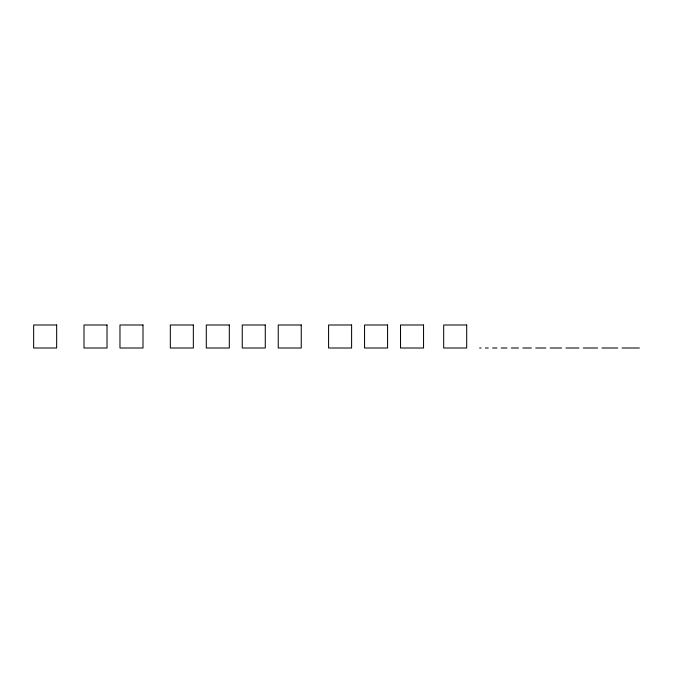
<?xml version="1.0" encoding="UTF-8"?>
<svg xmlns="http://www.w3.org/2000/svg" width="673" height="673" viewBox="0 0 673 673"><rect width="100%" height="100%" fill="white"/><g stroke="black" fill="none" stroke-linecap="round" stroke-linejoin="round"><path stroke-width="1.01" d="M479.656 348.008L481.094 348.008M485.41 348.008L488.287 348.008M492.602 348.008L496.918 348.008M501.234 348.008L506.988 348.008M511.303 348.008L518.496 348.008M522.812 348.008L531.443 348.008M535.758 348.008L545.837 348.008M550.152 348.008L561.661 348.008M565.976 348.008L578.923 348.008M583.239 348.008L597.624 348.008M601.94 348.008L617.772 348.008M622.088 348.008L639.35 348.008M56.667 324.992L33.65 324.992L33.65 348.008L56.667 348.008L56.667 324.992M107.024 324.992L84.007 324.992L84.007 348.008L107.024 348.008L107.024 324.992M142.996 324.992L119.971 324.992L119.971 348.008L142.996 348.008L142.996 324.992M193.344 324.992L170.328 324.992L170.328 348.008L193.344 348.008L193.344 324.992M229.316 324.992L206.3 324.992L206.3 348.008L229.316 348.008L229.316 324.992M265.28 324.992L242.263 324.992L242.263 348.008L265.28 348.008L265.28 324.992M301.252 324.992L278.235 324.992L278.235 348.008L301.252 348.008L301.252 324.992M351.609 324.992L328.584 324.992L328.584 348.008L351.609 348.008L351.609 324.992M387.572 324.992L364.556 324.992L364.556 348.008L387.572 348.008L387.572 324.992M423.544 324.992L400.519 324.992L400.519 348.008L423.544 348.008L423.544 324.992M466.7 324.992L443.684 324.992L443.684 348.008L466.7 348.008L466.7 324.992"/></g></svg>
